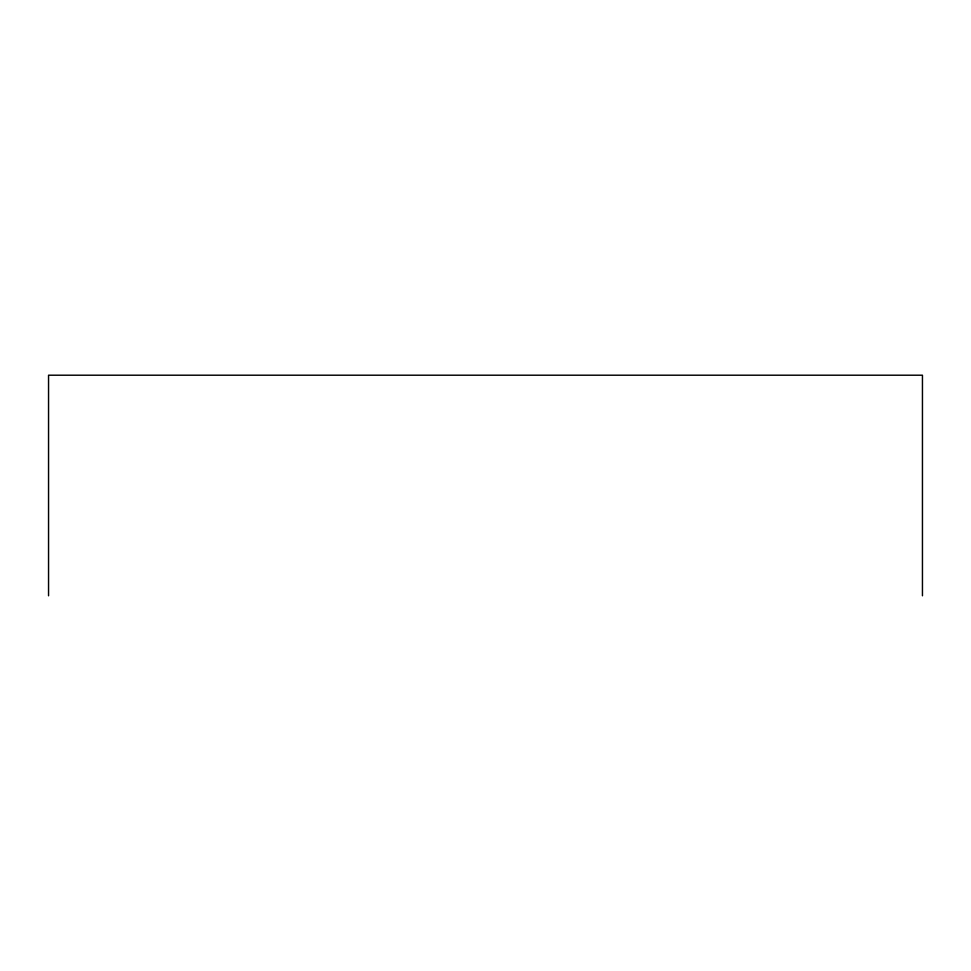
<?xml version="1.0" encoding="UTF-8"?>
<svg xmlns="http://www.w3.org/2000/svg" width="971" height="971" viewBox="0 0 971 971"><rect width="100%" height="100%" fill="white"/><g stroke="black" fill="none" stroke-linecap="round" stroke-linejoin="round"><path stroke-width="1.46" d="M922.45 595.793L922.45 375.207L48.55 375.207L48.55 595.793"/></g></svg>
